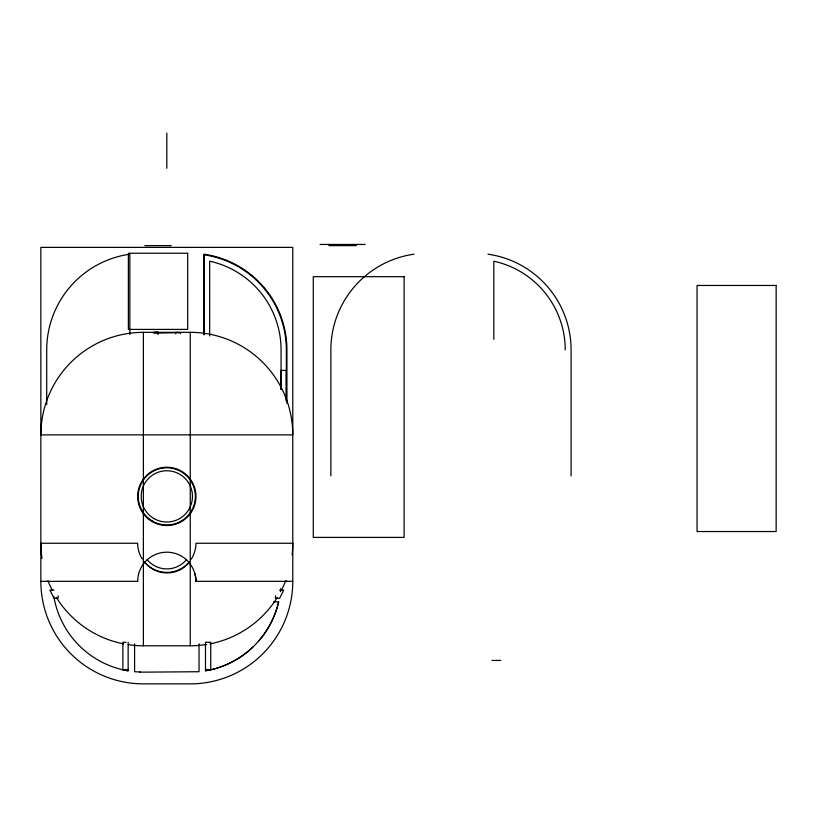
<?xml version="1.0" encoding="UTF-8"?>
<svg xmlns="http://www.w3.org/2000/svg" width="817" height="817" viewBox="0 0 817 817"><rect width="100%" height="100%" fill="white"/><g stroke="black" fill="none" stroke-linecap="round" stroke-linejoin="round"><path stroke-width="1.23" d="M281.068 389.505L281.068 370.418L286.338 370.418L286.338 400.953M493.825 339.28L493.825 261.195A90.81 90.81 0 0 1 565.231 349.911M180.516 332.662L158.028 333.07L158.028 334.551M205.486 670.675L210.755 669.613L205.486 669.532M122.877 669.613L128.146 669.532M320.029 244.446L365.148 244.446M144.844 245.621L171.213 245.621M328.822 245.621L356.345 245.621M143.383 332.335L190.249 332.335A102.534 102.534 0 0 1 292.782 434.869L40.85 434.869A102.534 102.534 0 0 1 143.383 332.335L143.383 645.787L190.249 645.787A102.534 102.534 0 0 0 206.558 644.48M292.772 543.254L195.968 543.254A28.432 27.717 -90 0 1 195.488 548.493A28.779 28.003 -89.3 0 1 191.178 559.216M285.807 581.336L286.93 581.336L286.338 581.336M40.85 581.336A102.534 102.534 0 0 0 143.383 683.87L190.249 683.87A102.534 102.534 0 0 0 292.782 581.336L292.782 247.377L40.85 247.377L40.85 581.336L137.665 581.336M190.177 564.057A29.116 29.003 53.5 0 1 195.917 581.336L292.782 581.336M54.034 590.129L49.929 590.129L54.034 598.33L58.13 598.33L58.13 595.787M279.598 590.129L283.703 590.129L279.598 598.33L275.503 598.33L275.503 595.787M273.583 601.843L278.72 601.843A90.81 90.81 0 0 1 258.897 640.804M126.043 642.274L122.877 642.274L122.877 669.807L124.521 669.981M491.987 660.432L500.78 660.432M175.849 332.356L180.486 332.529L180.588 333.693M46.712 581.336L47.294 581.336M134.591 643.827L134.591 671.727L143.383 672.156L199.042 671.727L199.042 643.827M139.574 672.074L140.115 672.095M128.146 670.675L126.829 670.634M127.166 670.696L128.146 670.869L128.146 642.274M126.829 670.44L126.175 670.512M126.492 670.379L125.849 670.44M125.501 670.185L124.858 670.246M125.175 670.114L123.204 669.889M571.083 475.882L571.083 349.911A96.672 96.672 0 0 0 487.963 254.189M330.865 475.882L330.865 349.911A96.672 96.672 0 0 1 413.994 254.189M286.93 403.353L286.93 349.911A96.672 96.672 0 0 0 203.801 254.189L203.801 334.592M286.338 400.81L286.338 349.911A96.089 96.089 0 0 0 204.393 254.873L204.393 334.704M281.068 389.352L281.068 349.911A90.81 90.81 0 0 0 209.663 261.195L209.663 335.971M190.249 332.335L190.249 645.787M175.604 332.356L175.604 333.826M166.821 133.13L166.821 168.282M129.832 334.592L129.832 254.189A96.672 96.672 0 0 0 46.712 349.911L46.712 404.619M292.782 543.254A102.534 102.534 0 0 1 292.129 554.835M285.582 580.999A102.534 102.534 0 0 1 281.334 590.344M277.32 597.411A102.534 102.534 0 0 1 210.112 643.847M142.281 559.012A28.707 27.992 90 0 1 137.634 543.254L40.87 543.254A102.534 102.534 0 0 0 41.973 558.389M189.268 562.229A29.034 28.656 68.5 0 1 144.231 561.647A29.146 29.146 0 0 0 189.452 561.626M143.383 645.787A102.534 102.534 0 0 1 128.249 644.664M123.52 643.847A102.534 102.534 0 0 1 56.312 597.411M52.308 590.344A102.534 102.534 0 0 1 48.05 580.999M186.531 559.645A25.633 25.633 0 0 1 147.121 559.665M190.249 564.006A29.146 29.146 0 0 0 143.383 564.006A29.116 29.065 90 0 0 137.695 581.336M194.946 573.616A29.116 29.106 -77.9 0 1 195.988 581.336M158.018 333.295A4.994 0.613 0 0 1 153.055 332.682A4.994 0.613 0 0 1 158.018 332.07M278.607 601.843A90.728 90.728 0 0 1 210.766 669.817L205.486 670.869L205.486 642.274L210.755 642.274L210.755 669.807A90.81 90.81 0 0 0 252.923 647.064M122.877 669.807A90.81 90.81 0 0 1 53.84 596.461M280.752 588.608A90.779 90.779 0 0 1 280.456 591.569M187.685 253.239L128.371 253.239L128.371 329.404L187.685 329.404L187.685 253.239M404.109 276.677L313.289 276.677L313.289 537.402L404.109 537.402L404.109 276.677M776.15 285.46L697.054 285.46L697.054 531.54L776.15 531.54L776.15 285.46M154.005 518.581A25.633 25.633 0 0 0 192.455 496.389A25.633 25.633 0 0 0 154.005 474.187A25.633 25.633 0 0 0 154.005 518.581M152.248 521.624A29.146 29.146 0 0 0 195.968 496.389A29.146 29.146 0 0 0 152.248 471.143A29.146 29.146 0 0 0 152.248 521.624M152.534 521.123A28.564 28.564 0 0 0 195.375 496.389A28.564 28.564 0 0 0 152.534 471.644A28.564 28.564 0 0 0 152.534 521.123"/></g></svg>
